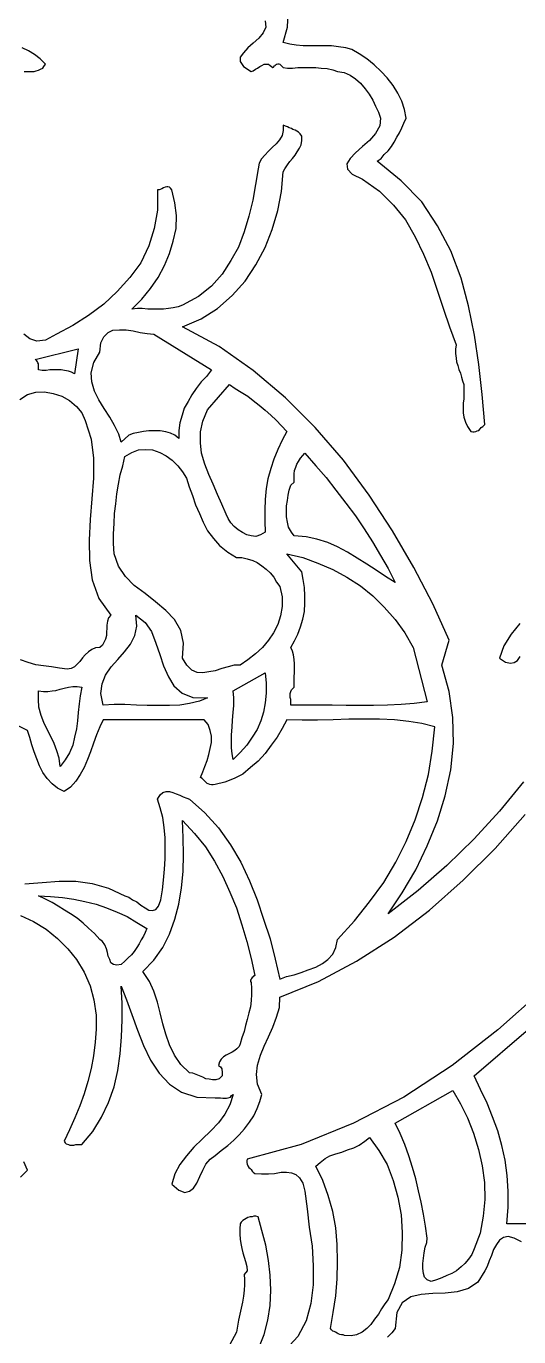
# Model space of a CAD drawing. Extents: x 0.04 to 7.44, y 0.03 to 7.6.
# Drawn here: x 4.579 to 5.485, y 1.712 to 4.122 of the extents above; entities that cross this region are included whole.
import ezdxf

# ---------------------------------------------------------------- set-up
doc = ezdxf.new("R2010")
doc.units = 0
doc.layers.add('1', color=7, linetype='Continuous')

msp = doc.modelspace()

# ---------------------------------------------------------------- linework, layer by layer
for points in [[(4.577, 2.545), (4.609, 2.548), (4.64, 2.55), (4.671, 2.55), (4.701, 2.546), (4.731, 2.537), (4.761, 2.523), (4.768, 2.521), (4.775, 2.516), (4.783, 2.512), (4.79, 2.506), (4.798, 2.501), (4.805, 2.497), (4.812, 2.496), (4.818, 2.498), (4.823, 2.504), (4.827, 2.516), (4.83, 2.534), (4.832, 2.552), (4.834, 2.572), (4.835, 2.591), (4.835, 2.61), (4.835, 2.63), (4.833, 2.649), (4.831, 2.667), (4.826, 2.685), (4.821, 2.701), (4.826, 2.709), (4.831, 2.713), (4.837, 2.715), (4.843, 2.715), (4.849, 2.713), (4.855, 2.711), (4.862, 2.708), (4.868, 2.705), (4.875, 2.703), (4.88, 2.701), (4.908, 2.676), (4.933, 2.648), (4.955, 2.617), (4.974, 2.585), (4.99, 2.551), (5.004, 2.516), (5.016, 2.48), (5.028, 2.444), (5.037, 2.407), (5.046, 2.37), (5.058, 2.375), (5.072, 2.378), (5.085, 2.382), (5.098, 2.387), (5.112, 2.392), (5.124, 2.399), (5.134, 2.406), (5.143, 2.416), (5.149, 2.428), (5.152, 2.443), (5.183, 2.477), (5.211, 2.512), (5.237, 2.548), (5.259, 2.585), (5.278, 2.623), (5.295, 2.663), (5.308, 2.704), (5.319, 2.746), (5.326, 2.789), (5.331, 2.834), (5.307, 2.84), (5.283, 2.844), (5.257, 2.847), (5.229, 2.848), (5.201, 2.848), (5.173, 2.848), (5.144, 2.847), (5.115, 2.846), (5.087, 2.846), (5.059, 2.847), (5.05, 2.831), (5.041, 2.815), (5.03, 2.8), (5.019, 2.785), (5.006, 2.771), (4.992, 2.759), (4.978, 2.747), (4.962, 2.739), (4.945, 2.732), (4.927, 2.728), (4.923, 2.727), (4.92, 2.727), (4.917, 2.728), (4.914, 2.729), (4.912, 2.73), (4.909, 2.733), (4.907, 2.735), (4.905, 2.737), (4.903, 2.739), (4.9, 2.741), (4.904, 2.751), (4.908, 2.761), (4.912, 2.772), (4.915, 2.783), (4.918, 2.794), (4.92, 2.805), (4.92, 2.817), (4.918, 2.827), (4.914, 2.838), (4.907, 2.847), (4.721, 2.847), (4.715, 2.834), (4.709, 2.819), (4.703, 2.804), (4.698, 2.788), (4.692, 2.774), (4.686, 2.759), (4.679, 2.746), (4.671, 2.734), (4.661, 2.723), (4.649, 2.715), (4.637, 2.721), (4.627, 2.729), (4.618, 2.739), (4.61, 2.75), (4.604, 2.762), (4.599, 2.775), (4.594, 2.788), (4.59, 2.801), (4.586, 2.814), (4.582, 2.827), (4.565, 2.836)], [(5.49, 1.887), (5.477, 1.894), (5.466, 1.897), (5.457, 1.895), (5.45, 1.89), (5.444, 1.882), (5.439, 1.873), (5.435, 1.862), (5.431, 1.852), (5.427, 1.842), (5.423, 1.834), (5.41, 1.813), (5.393, 1.801), (5.372, 1.795), (5.35, 1.793), (5.327, 1.792), (5.306, 1.79), (5.287, 1.786), (5.271, 1.775), (5.261, 1.757), (5.258, 1.728), (5.252, 1.72), (5.244, 1.712)]]:
    msp.add_lwpolyline(points)
at = {"layer": '1'}
for points in [[(5.019, 4.132), (5.02, 4.12), (5.015, 4.11), (5.007, 4.1), (4.997, 4.091), (4.987, 4.082), (4.979, 4.073), (4.973, 4.065), (4.973, 4.057), (4.979, 4.048), (4.993, 4.039), (4.997, 4.04), (5.001, 4.043), (5.005, 4.045), (5.009, 4.048), (5.013, 4.05), (5.017, 4.052), (5.021, 4.052), (5.025, 4.052), (5.028, 4.05), (5.033, 4.046), (5.034, 4.047), (5.036, 4.049), (5.037, 4.05), (5.038, 4.051), (5.04, 4.052), (5.042, 4.053), (5.044, 4.053), (5.046, 4.052), (5.052, 4.046), (5.06, 4.045), (5.069, 4.045), (5.079, 4.046), (5.09, 4.046), (5.1, 4.046), (5.112, 4.046), (5.122, 4.045), (5.133, 4.044), (5.143, 4.042), (5.152, 4.039), (5.164, 4.037), (5.175, 4.032), (5.185, 4.025), (5.194, 4.017), (5.203, 4.007), (5.21, 3.997), (5.217, 3.986), (5.222, 3.975), (5.227, 3.964), (5.231, 3.953), (5.23, 3.939), (5.222, 3.925), (5.211, 3.912), (5.198, 3.901), (5.185, 3.889), (5.175, 3.879), (5.169, 3.869), (5.17, 3.859), (5.179, 3.85), (5.198, 3.841), (5.229, 3.819), (5.255, 3.793), (5.277, 3.766), (5.295, 3.735), (5.31, 3.703), (5.324, 3.67), (5.335, 3.637), (5.347, 3.602), (5.358, 3.569), (5.37, 3.536), (5.369, 3.528), (5.369, 3.52), (5.37, 3.512), (5.371, 3.505), (5.373, 3.498), (5.375, 3.491), (5.378, 3.484), (5.38, 3.477), (5.382, 3.47), (5.384, 3.463), (5.384, 3.454), (5.384, 3.446), (5.384, 3.437), (5.383, 3.429), (5.383, 3.42), (5.383, 3.411), (5.384, 3.403), (5.387, 3.394), (5.391, 3.386), (5.397, 3.377), (5.401, 3.376), (5.403, 3.376), (5.406, 3.377), (5.409, 3.378), (5.412, 3.379), (5.414, 3.382), (5.416, 3.384), (5.419, 3.386), (5.421, 3.388), (5.423, 3.39), (5.418, 3.445), (5.412, 3.5), (5.404, 3.554), (5.393, 3.608), (5.379, 3.659), (5.36, 3.709), (5.336, 3.755), (5.307, 3.799), (5.269, 3.838), (5.225, 3.874), (5.232, 3.879), (5.238, 3.886), (5.245, 3.893), (5.251, 3.901), (5.256, 3.909), (5.261, 3.918), (5.266, 3.926), (5.27, 3.935), (5.274, 3.944), (5.278, 3.953), (5.275, 3.969), (5.27, 3.984), (5.263, 3.999), (5.254, 4.013), (5.243, 4.027), (5.232, 4.039), (5.219, 4.051), (5.206, 4.062), (5.192, 4.071), (5.178, 4.079), (5.167, 4.082), (5.154, 4.084), (5.141, 4.086), (5.129, 4.086), (5.115, 4.086), (5.102, 4.086), (5.089, 4.086), (5.076, 4.087), (5.064, 4.089), (5.052, 4.092), (5.06, 4.12), (5.061, 4.146)], [(4.576, 4.039), (4.58, 4.039), (4.585, 4.039), (4.589, 4.039), (4.594, 4.039), (4.598, 4.04), (4.602, 4.041), (4.606, 4.043), (4.61, 4.045), (4.612, 4.048), (4.615, 4.052), (4.605, 4.062), (4.595, 4.07), (4.584, 4.077), (4.572, 4.082)], [(5.494, 2.733), (5.45, 2.679), (5.403, 2.628), (5.353, 2.579), (5.3, 2.533), (5.245, 2.49), (5.271, 2.529), (5.296, 2.571), (5.317, 2.615), (5.336, 2.661), (5.35, 2.707), (5.36, 2.755), (5.365, 2.803), (5.364, 2.851), (5.357, 2.899), (5.344, 2.947), (5.357, 2.993), (5.327, 3.06), (5.292, 3.127), (5.253, 3.194), (5.21, 3.26), (5.163, 3.324), (5.111, 3.384), (5.056, 3.439), (4.997, 3.489), (4.934, 3.533), (4.867, 3.569), (4.901, 3.584), (4.931, 3.603), (4.958, 3.627), (4.982, 3.653), (5.002, 3.683), (5.019, 3.715), (5.032, 3.748), (5.042, 3.783), (5.049, 3.818), (5.052, 3.854), (5.055, 3.86), (5.06, 3.867), (5.064, 3.873), (5.069, 3.879), (5.074, 3.885), (5.078, 3.891), (5.082, 3.898), (5.085, 3.904), (5.086, 3.912), (5.086, 3.92), (5.083, 3.924), (5.08, 3.927), (5.077, 3.929), (5.074, 3.931), (5.07, 3.932), (5.067, 3.934), (5.063, 3.935), (5.06, 3.937), (5.056, 3.938), (5.052, 3.94), (5.052, 3.93), (5.05, 3.921), (5.045, 3.913), (5.039, 3.906), (5.032, 3.899), (5.025, 3.892), (5.018, 3.885), (5.012, 3.878), (5.008, 3.87), (5.006, 3.86), (5.001, 3.831), (4.996, 3.802), (4.989, 3.773), (4.98, 3.744), (4.97, 3.716), (4.956, 3.691), (4.94, 3.666), (4.92, 3.644), (4.896, 3.625), (4.867, 3.609), (4.859, 3.606), (4.85, 3.604), (4.841, 3.603), (4.832, 3.602), (4.822, 3.602), (4.813, 3.602), (4.803, 3.602), (4.793, 3.603), (4.784, 3.603), (4.774, 3.602), (4.792, 3.62), (4.808, 3.64), (4.822, 3.66), (4.834, 3.682), (4.843, 3.704), (4.85, 3.727), (4.855, 3.75), (4.856, 3.774), (4.853, 3.797), (4.847, 3.821), (4.845, 3.824), (4.843, 3.826), (4.84, 3.827), (4.838, 3.827), (4.835, 3.826), (4.832, 3.825), (4.829, 3.823), (4.826, 3.822), (4.824, 3.821), (4.821, 3.821), (4.821, 3.784), (4.815, 3.75), (4.805, 3.718), (4.79, 3.687), (4.77, 3.66), (4.747, 3.634), (4.722, 3.611), (4.694, 3.59), (4.665, 3.572), (4.635, 3.556), (4.615, 3.545), (4.599, 3.543), (4.586, 3.547), (4.575, 3.556)], [(4.92, 3.49), (4.911, 3.478), (4.901, 3.468), (4.892, 3.456), (4.884, 3.444), (4.877, 3.432), (4.87, 3.42), (4.866, 3.407), (4.862, 3.393), (4.86, 3.379), (4.86, 3.364), (4.853, 3.37), (4.845, 3.374), (4.836, 3.376), (4.826, 3.378), (4.816, 3.378), (4.805, 3.378), (4.795, 3.377), (4.786, 3.375), (4.776, 3.373), (4.768, 3.37), (4.754, 3.357), (4.75, 3.372), (4.742, 3.388), (4.733, 3.403), (4.723, 3.419), (4.713, 3.435), (4.705, 3.451), (4.7, 3.468), (4.699, 3.485), (4.704, 3.504), (4.715, 3.523), (4.717, 3.54), (4.722, 3.551), (4.73, 3.559), (4.739, 3.563), (4.751, 3.564), (4.763, 3.564), (4.776, 3.562), (4.789, 3.559), (4.802, 3.557), (4.814, 3.556), (4.92, 3.49)], [(4.668, 3.483), (4.663, 3.486), (4.657, 3.488), (4.65, 3.489), (4.644, 3.49), (4.637, 3.49), (4.63, 3.49), (4.623, 3.49), (4.616, 3.489), (4.609, 3.489), (4.602, 3.49), (4.602, 3.492), (4.602, 3.495), (4.602, 3.498), (4.602, 3.501), (4.601, 3.503), (4.6, 3.505), (4.599, 3.507), (4.598, 3.508), (4.596, 3.509), (4.675, 3.529), (4.668, 3.483)], [(4.568, 3.436), (4.582, 3.445), (4.597, 3.449), (4.613, 3.45), (4.629, 3.447), (4.645, 3.442), (4.659, 3.434), (4.672, 3.423), (4.682, 3.411), (4.688, 3.397)], [(5.059, 3.377), (5.05, 3.361), (5.042, 3.344), (5.035, 3.326), (5.029, 3.309), (5.024, 3.29), (5.021, 3.272), (5.019, 3.252), (5.018, 3.233), (5.018, 3.212), (5.019, 3.192), (5.01, 3.187), (5.002, 3.184), (4.993, 3.185), (4.985, 3.187), (4.977, 3.191), (4.969, 3.196), (4.962, 3.202), (4.956, 3.209), (4.951, 3.217), (4.947, 3.225), (4.939, 3.243), (4.931, 3.261), (4.923, 3.28), (4.915, 3.298), (4.908, 3.317), (4.902, 3.337), (4.9, 3.356), (4.9, 3.376), (4.904, 3.396), (4.913, 3.417), (4.953, 3.463), (4.964, 3.456), (4.975, 3.449), (4.987, 3.442), (4.997, 3.434), (5.008, 3.425), (5.019, 3.416), (5.029, 3.407), (5.039, 3.398), (5.049, 3.387), (5.059, 3.377)], [(4.688, 3.397), (4.699, 3.363), (4.703, 3.328), (4.703, 3.291), (4.7, 3.253), (4.697, 3.215), (4.695, 3.177), (4.696, 3.14), (4.701, 3.104), (4.713, 3.07), (4.735, 3.039), (4.731, 3.034), (4.729, 3.028), (4.728, 3.021), (4.728, 3.015), (4.727, 3.008), (4.727, 3.002), (4.725, 2.995), (4.723, 2.99), (4.72, 2.984), (4.715, 2.98), (4.707, 2.979), (4.7, 2.976), (4.694, 2.972), (4.688, 2.966), (4.683, 2.961), (4.678, 2.954), (4.673, 2.949), (4.668, 2.944), (4.662, 2.941), (4.655, 2.94), (4.641, 2.942), (4.626, 2.944), (4.611, 2.946), (4.597, 2.948), (4.583, 2.952), (4.569, 2.957)], [(4.874, 3.291), (4.879, 3.275), (4.885, 3.259), (4.891, 3.242), (4.898, 3.226), (4.905, 3.21), (4.913, 3.194), (4.924, 3.18), (4.935, 3.167), (4.95, 3.155), (4.966, 3.145), (4.976, 3.145), (4.986, 3.143), (4.996, 3.14), (5.004, 3.136), (5.013, 3.13), (5.021, 3.124), (5.028, 3.117), (5.035, 3.109), (5.04, 3.1), (5.046, 3.092), (5.05, 3.073), (5.05, 3.055), (5.047, 3.038), (5.042, 3.022), (5.034, 3.007), (5.025, 2.993), (5.014, 2.98), (5.001, 2.968), (4.987, 2.957), (4.973, 2.947), (4.962, 2.947), (4.951, 2.944), (4.939, 2.941), (4.927, 2.937), (4.915, 2.935), (4.904, 2.933), (4.894, 2.934), (4.884, 2.938), (4.875, 2.947), (4.867, 2.96), (4.869, 2.988), (4.864, 3.011), (4.852, 3.031), (4.836, 3.048), (4.817, 3.064), (4.798, 3.079), (4.778, 3.094), (4.762, 3.11), (4.749, 3.129), (4.741, 3.152), (4.74, 3.171), (4.74, 3.189), (4.741, 3.208), (4.742, 3.226), (4.744, 3.244), (4.746, 3.262), (4.749, 3.28), (4.752, 3.297), (4.757, 3.314), (4.761, 3.331), (4.774, 3.338), (4.786, 3.343), (4.799, 3.344), (4.812, 3.343), (4.825, 3.338), (4.837, 3.332), (4.848, 3.324), (4.858, 3.314), (4.867, 3.303), (4.874, 3.291)], [(5.258, 3.099), (5.24, 3.11), (5.223, 3.122), (5.206, 3.133), (5.188, 3.144), (5.17, 3.155), (5.152, 3.165), (5.134, 3.173), (5.114, 3.179), (5.094, 3.183), (5.072, 3.185), (5.067, 3.192), (5.062, 3.201), (5.06, 3.21), (5.058, 3.22), (5.058, 3.23), (5.058, 3.24), (5.06, 3.25), (5.061, 3.26), (5.063, 3.269), (5.066, 3.278), (5.072, 3.284), (5.072, 3.289), (5.072, 3.294), (5.072, 3.299), (5.073, 3.305), (5.075, 3.311), (5.077, 3.317), (5.08, 3.322), (5.084, 3.328), (5.088, 3.333), (5.092, 3.337), (5.112, 3.314), (5.131, 3.292), (5.149, 3.269), (5.167, 3.245), (5.185, 3.222), (5.201, 3.198), (5.216, 3.174), (5.231, 3.149), (5.245, 3.125), (5.258, 3.099)], [(5.291, 2.98), (5.317, 2.88), (5.293, 2.877), (5.269, 2.875), (5.244, 2.874), (5.218, 2.873), (5.193, 2.873), (5.168, 2.873), (5.142, 2.874), (5.117, 2.874), (5.091, 2.874), (5.066, 2.874), (5.066, 2.877), (5.066, 2.881), (5.066, 2.884), (5.065, 2.888), (5.065, 2.892), (5.065, 2.895), (5.066, 2.899), (5.067, 2.902), (5.069, 2.904), (5.072, 2.907), (5.072, 2.912), (5.072, 2.919), (5.072, 2.926), (5.073, 2.934), (5.073, 2.942), (5.073, 2.95), (5.072, 2.958), (5.071, 2.966), (5.069, 2.973), (5.066, 2.98), (5.073, 2.992), (5.079, 3.004), (5.084, 3.018), (5.088, 3.032), (5.091, 3.046), (5.092, 3.061), (5.092, 3.075), (5.091, 3.09), (5.089, 3.105), (5.086, 3.119), (5.059, 3.152), (5.088, 3.145), (5.116, 3.135), (5.143, 3.123), (5.169, 3.109), (5.194, 3.093), (5.217, 3.075), (5.238, 3.054), (5.258, 3.031), (5.276, 3.007), (5.291, 2.98)], [(4.913, 2.887), (4.898, 2.881), (4.88, 2.877), (4.862, 2.874), (4.843, 2.873), (4.823, 2.873), (4.802, 2.873), (4.782, 2.874), (4.761, 2.875), (4.741, 2.875), (4.721, 2.874), (4.717, 2.895), (4.719, 2.913), (4.725, 2.929), (4.736, 2.944), (4.748, 2.958), (4.76, 2.972), (4.771, 2.986), (4.779, 3.002), (4.783, 3.019), (4.781, 3.039), (4.798, 3.026), (4.81, 3.009), (4.818, 2.988), (4.825, 2.967), (4.832, 2.946), (4.841, 2.926), (4.851, 2.909), (4.866, 2.896), (4.886, 2.888), (4.913, 2.887)], [(5.487, 3.024), (5.471, 3.004), (5.458, 2.983), (5.45, 2.96), (5.461, 2.953), (5.47, 2.951), (5.477, 2.952), (5.483, 2.956), (5.488, 2.963)], [(4.96, 2.774), (4.958, 2.784), (4.957, 2.795), (4.957, 2.807), (4.957, 2.819), (4.958, 2.833), (4.959, 2.846), (4.96, 2.86), (4.961, 2.873), (4.961, 2.887), (4.96, 2.9), (5.019, 2.933), (5.021, 2.914), (5.021, 2.896), (5.019, 2.878), (5.016, 2.861), (5.011, 2.845), (5.004, 2.829), (4.995, 2.815), (4.985, 2.8), (4.973, 2.787), (4.96, 2.774)], [(4.682, 2.907), (4.679, 2.891), (4.677, 2.876), (4.675, 2.86), (4.674, 2.845), (4.672, 2.83), (4.668, 2.815), (4.665, 2.8), (4.659, 2.786), (4.651, 2.773), (4.642, 2.761), (4.64, 2.776), (4.636, 2.79), (4.631, 2.803), (4.625, 2.816), (4.618, 2.829), (4.612, 2.842), (4.607, 2.855), (4.603, 2.87), (4.602, 2.884), (4.602, 2.9), (4.611, 2.899), (4.619, 2.899), (4.627, 2.9), (4.634, 2.901), (4.642, 2.903), (4.649, 2.905), (4.657, 2.907), (4.665, 2.908), (4.673, 2.908), (4.682, 2.907)], [(4.569, 2.487), (4.593, 2.476), (4.616, 2.462), (4.637, 2.445), (4.656, 2.426), (4.672, 2.406), (4.686, 2.383), (4.697, 2.358), (4.704, 2.332), (4.708, 2.304), (4.708, 2.278), (4.706, 2.254), (4.703, 2.229), (4.699, 2.206), (4.693, 2.182), (4.686, 2.159), (4.678, 2.137), (4.669, 2.115), (4.659, 2.093), (4.649, 2.072), (4.651, 2.069), (4.653, 2.067), (4.657, 2.066), (4.66, 2.065), (4.663, 2.065), (4.667, 2.065), (4.671, 2.066), (4.675, 2.066), (4.678, 2.066), (4.682, 2.066), (4.702, 2.09), (4.718, 2.116), (4.731, 2.143), (4.741, 2.172), (4.748, 2.202), (4.752, 2.233), (4.755, 2.264), (4.756, 2.295), (4.756, 2.326), (4.754, 2.357), (4.764, 2.332), (4.774, 2.305), (4.784, 2.276), (4.795, 2.248), (4.808, 2.221), (4.824, 2.197), (4.843, 2.177), (4.865, 2.162), (4.893, 2.153), (4.927, 2.152), (4.93, 2.152), (4.934, 2.152), (4.937, 2.152), (4.941, 2.151), (4.945, 2.151), (4.948, 2.151), (4.951, 2.152), (4.955, 2.153), (4.957, 2.156), (4.96, 2.158), (4.954, 2.139), (4.945, 2.122), (4.933, 2.106), (4.919, 2.091), (4.903, 2.076), (4.888, 2.061), (4.874, 2.045), (4.862, 2.029), (4.853, 2.012), (4.847, 1.993), (4.86, 1.982), (4.871, 1.978), (4.88, 1.98), (4.887, 1.986), (4.893, 1.995), (4.899, 2.007), (4.904, 2.019), (4.91, 2.03), (4.918, 2.039), (4.927, 2.046), (4.938, 2.055), (4.95, 2.064), (4.961, 2.074), (4.971, 2.084), (4.981, 2.095), (4.99, 2.107), (4.998, 2.119), (5.004, 2.132), (5.009, 2.145), (5.013, 2.158), (5.005, 2.177), (5.003, 2.195), (5.005, 2.212), (5.01, 2.23), (5.017, 2.247), (5.025, 2.264), (5.033, 2.282), (5.04, 2.3), (5.045, 2.318), (5.046, 2.337), (5.117, 2.366), (5.187, 2.403), (5.256, 2.447), (5.321, 2.497), (5.383, 2.552), (5.442, 2.61), (5.497, 2.673)], [(5, 2.377), (4.998, 2.376), (4.997, 2.374), (4.995, 2.373), (4.994, 2.371), (4.993, 2.37), (4.992, 2.368), (4.992, 2.366), (4.993, 2.364), (4.994, 2.353), (4.994, 2.342), (4.993, 2.331), (4.992, 2.319), (4.989, 2.308), (4.986, 2.296), (4.983, 2.285), (4.98, 2.274), (4.976, 2.262), (4.973, 2.251), (4.971, 2.246), (4.967, 2.242), (4.963, 2.239), (4.958, 2.236), (4.952, 2.233), (4.947, 2.23), (4.942, 2.227), (4.938, 2.223), (4.935, 2.218), (4.933, 2.211), (4.935, 2.21), (4.937, 2.209), (4.938, 2.207), (4.939, 2.205), (4.939, 2.203), (4.94, 2.2), (4.94, 2.197), (4.94, 2.194), (4.94, 2.192), (4.934, 2.187), (4.928, 2.185), (4.922, 2.185), (4.916, 2.186), (4.91, 2.187), (4.904, 2.19), (4.898, 2.192), (4.892, 2.195), (4.886, 2.197), (4.88, 2.198), (4.864, 2.213), (4.852, 2.23), (4.843, 2.249), (4.836, 2.269), (4.831, 2.288), (4.826, 2.308), (4.821, 2.328), (4.814, 2.348), (4.806, 2.366), (4.794, 2.384), (4.814, 2.405), (4.831, 2.428), (4.843, 2.453), (4.853, 2.48), (4.86, 2.508), (4.865, 2.538), (4.868, 2.568), (4.869, 2.599), (4.868, 2.63), (4.867, 2.662), (4.889, 2.638), (4.909, 2.613), (4.926, 2.587), (4.941, 2.559), (4.954, 2.53), (4.966, 2.501), (4.976, 2.47), (4.985, 2.439), (4.993, 2.408), (5, 2.377)], [(4.801, 2.463), (4.798, 2.456), (4.795, 2.449), (4.791, 2.442), (4.787, 2.435), (4.783, 2.428), (4.778, 2.421), (4.773, 2.415), (4.767, 2.409), (4.761, 2.403), (4.754, 2.397), (4.746, 2.396), (4.74, 2.397), (4.735, 2.4), (4.733, 2.406), (4.73, 2.412), (4.729, 2.419), (4.727, 2.426), (4.724, 2.433), (4.72, 2.439), (4.715, 2.443), (4.705, 2.454), (4.694, 2.464), (4.684, 2.473), (4.673, 2.482), (4.661, 2.49), (4.65, 2.497), (4.638, 2.504), (4.627, 2.511), (4.615, 2.517), (4.602, 2.523), (4.624, 2.522), (4.646, 2.52), (4.667, 2.517), (4.687, 2.513), (4.708, 2.508), (4.727, 2.501), (4.747, 2.493), (4.765, 2.485), (4.783, 2.474), (4.801, 2.463)], [(5.528, 2.349), (5.447, 2.277), (5.363, 2.211), (5.274, 2.153), (5.181, 2.105), (5.085, 2.066), (4.986, 2.039), (4.985, 2.036), (4.985, 2.033), (4.986, 2.03), (4.987, 2.027), (4.989, 2.024), (4.991, 2.022), (4.993, 2.02), (4.995, 2.017), (4.997, 2.015), (5, 2.013), (5.012, 2.012), (5.025, 2.012), (5.036, 2.013), (5.048, 2.015), (5.058, 2.015), (5.067, 2.014), (5.075, 2.011), (5.082, 2.005), (5.088, 1.995), (5.092, 1.98), (5.096, 1.948), (5.1, 1.914), (5.105, 1.879), (5.107, 1.843), (5.107, 1.808), (5.103, 1.774), (5.094, 1.742), (5.079, 1.713), (5.057, 1.689)], [(5.503, 1.92), (5.463, 1.92), (5.466, 1.951), (5.466, 1.98), (5.464, 2.009), (5.46, 2.037), (5.454, 2.064), (5.447, 2.091), (5.437, 2.117), (5.427, 2.142), (5.415, 2.167), (5.403, 2.192), (5.503, 2.278)], [(5.403, 1.874), (5.399, 1.864), (5.393, 1.855), (5.386, 1.847), (5.379, 1.841), (5.371, 1.834), (5.362, 1.829), (5.353, 1.825), (5.344, 1.821), (5.334, 1.817), (5.324, 1.814), (5.317, 1.817), (5.312, 1.822), (5.31, 1.829), (5.309, 1.838), (5.309, 1.847), (5.31, 1.857), (5.311, 1.867), (5.313, 1.877), (5.316, 1.886), (5.317, 1.894), (5.314, 1.916), (5.31, 1.938), (5.306, 1.96), (5.301, 1.981), (5.296, 2.003), (5.29, 2.024), (5.283, 2.045), (5.276, 2.066), (5.267, 2.086), (5.258, 2.105), (5.364, 2.165), (5.378, 2.141), (5.391, 2.115), (5.402, 2.087), (5.411, 2.057), (5.418, 2.027), (5.422, 1.996), (5.423, 1.965), (5.42, 1.934), (5.414, 1.903), (5.403, 1.874)], [(5.245, 1.781), (5.239, 1.773), (5.233, 1.764), (5.227, 1.754), (5.22, 1.745), (5.213, 1.735), (5.206, 1.728), (5.197, 1.721), (5.187, 1.716), (5.177, 1.714), (5.165, 1.715), (5.162, 1.716), (5.159, 1.716), (5.156, 1.717), (5.153, 1.718), (5.151, 1.719), (5.148, 1.721), (5.146, 1.722), (5.143, 1.723), (5.141, 1.725), (5.139, 1.728), (5.144, 1.757), (5.149, 1.788), (5.151, 1.819), (5.152, 1.85), (5.151, 1.882), (5.149, 1.913), (5.143, 1.943), (5.135, 1.972), (5.125, 2), (5.112, 2.026), (5.12, 2.033), (5.129, 2.04), (5.138, 2.045), (5.149, 2.049), (5.16, 2.052), (5.17, 2.056), (5.182, 2.06), (5.192, 2.065), (5.202, 2.072), (5.211, 2.079), (5.228, 2.055), (5.243, 2.029), (5.254, 2), (5.263, 1.969), (5.269, 1.937), (5.271, 1.904), (5.27, 1.872), (5.266, 1.84), (5.257, 1.81), (5.245, 1.781)], [(4.569, 2.006), (4.582, 2.019), (4.575, 2.034)], [(5.007, 1.692), (5.017, 1.717), (5.024, 1.743), (5.028, 1.77), (5.029, 1.798), (5.028, 1.826), (5.025, 1.853), (5.02, 1.881), (5.013, 1.908), (5.006, 1.933), (5.002, 1.934), (4.998, 1.934), (4.995, 1.933), (4.991, 1.933), (4.987, 1.932), (4.984, 1.93), (4.981, 1.928), (4.978, 1.926), (4.975, 1.923), (4.973, 1.92), (4.972, 1.911), (4.972, 1.901), (4.973, 1.892), (4.974, 1.884), (4.976, 1.875), (4.978, 1.867), (4.98, 1.859), (4.983, 1.851), (4.985, 1.842), (4.986, 1.834), (4.98, 1.827), (4.981, 1.818), (4.981, 1.808), (4.98, 1.798), (4.979, 1.787), (4.977, 1.776), (4.975, 1.765), (4.972, 1.754), (4.97, 1.743), (4.968, 1.732), (4.966, 1.721), (4.953, 1.697)]]:
    msp.add_lwpolyline(points, dxfattribs=at)

doc.saveas('drawing.dxf')
